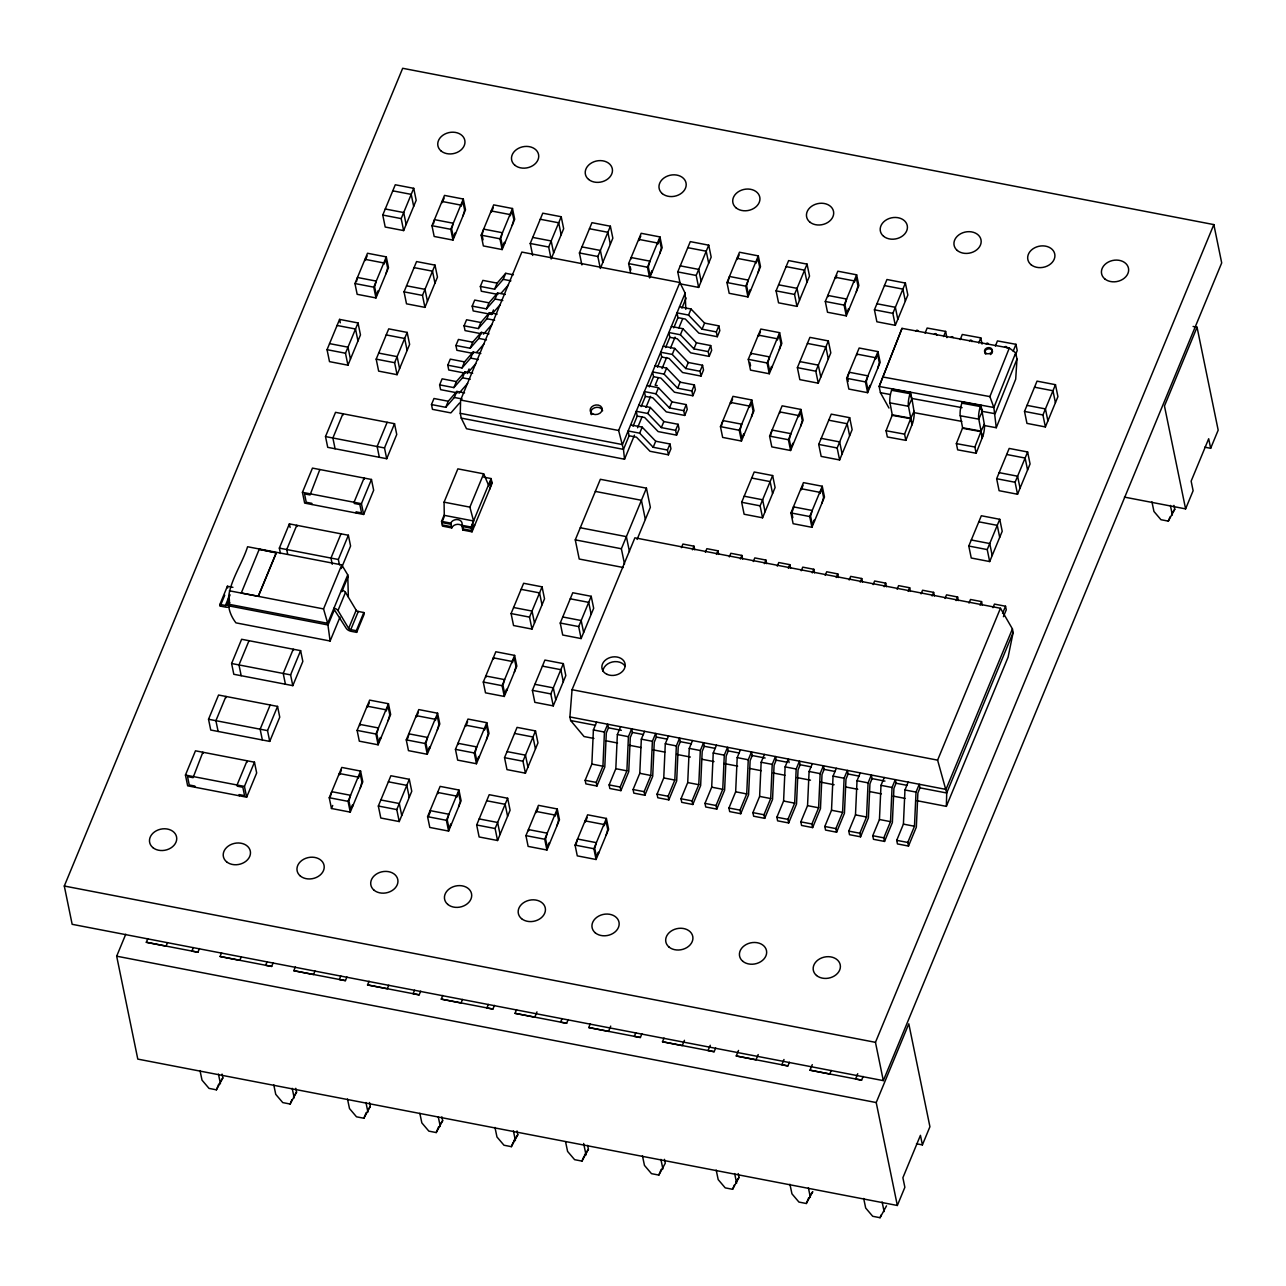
<?xml version="1.0" encoding="UTF-8"?>
<svg xmlns="http://www.w3.org/2000/svg" width="1286" height="1286" viewBox="0 0 1286 1286"><rect width="100%" height="100%" fill="white"/><g stroke="black" fill="none" stroke-linecap="round" stroke-linejoin="round"><path stroke-width="1.5" d="M491.348 479.774L488.841 485.835L483.665 473.827L457.864 468.86L444.072 502.167L444.297 516.49L441.789 522.55L451.016 524.318M892.098 388.854L891.182 391.491A10.593 3.022 -79.6 0 0 889.799 401.859L892.291 414.976L886.07 430.746L887.34 436.967L905.842 440.359L912.803 422.644A10.593 3.022 -79.6 0 0 914.185 412.276L911.887 398.467M976.154 453.235L974.868 447.014L981.105 431.26L978.598 418.143A10.593 3.022 -79.6 0 1 979.98 407.775L980.913 405.122L984.481 425.152A10.593 3.022 -79.6 0 1 983.099 435.52L976.154 453.235L957.652 449.843L956.366 443.622L962.603 427.868L960.095 414.751A10.593 3.022 -79.6 0 1 961.478 404.383L962.41 401.73M634.48 435.166L624.53 459.215L466.513 428.752L461.24 418.111L460.259 413.32L460.613 400.042L521.843 252.072L679.86 282.518L685.149 293.16L685.808 309.347M916.822 800.664L946.351 806.37L946.721 792.996L937.607 760.139L1000.46 608.262L634.898 537.821L572.045 689.698L569.907 716.945L570.646 720.53L584.053 736.54L593.891 738.437M596.945 786.019L596.206 782.418L602.925 766.215L604.452 732.055L607.699 724.227L608.439 727.812L606.317 732.924L604.79 767.083L596.945 786.019L585.886 783.881L585.146 780.297L591.865 764.077L593.393 729.934L596.64 722.089M620.913 790.633L620.173 787.048L626.893 770.828L628.42 736.685L631.667 728.84L632.407 732.425L630.285 737.553L628.741 771.713L620.913 790.633L609.853 788.495L609.114 784.91L615.817 768.706L617.36 734.547L620.608 726.703M644.881 795.246L644.141 791.662L650.845 775.458L652.388 741.299L655.635 733.454L656.374 737.055L654.252 742.167L652.709 776.326L644.881 795.246L633.821 793.124L633.082 789.524L639.785 773.32L641.328 739.161L644.575 731.332M668.849 799.876L668.109 796.275L674.812 780.072L676.356 745.912L679.603 738.084L680.342 741.668L678.22 746.78L676.677 780.94L668.849 799.876L657.789 797.738L657.05 794.153L663.753 777.934L665.296 743.79L668.543 735.946M692.816 804.489L692.077 800.905L698.78 784.685L700.323 750.526L703.571 742.697L704.31 746.282L702.188 751.41L700.645 785.553L692.816 804.489L681.757 802.351L681.017 798.767L687.721 782.563L689.264 748.404L692.511 740.559M716.784 809.103L716.045 805.518L722.748 789.315L724.291 755.155L727.538 747.311L728.262 750.911L726.156 756.023L724.613 790.183L716.784 809.103L705.725 806.981L704.985 803.38L711.688 787.177L713.232 753.017L716.463 745.189M740.736 813.733L740.013 810.132L746.716 793.928L748.259 759.769L751.49 751.94L752.23 755.525L750.124 760.637L748.581 794.796L740.736 813.733L729.676 811.595L728.953 808.01L735.656 791.79L737.2 757.631L740.431 749.802M764.704 818.346L763.98 814.761L770.684 798.542L772.227 764.382L775.458 756.554L776.197 760.139L774.076 765.266L772.548 799.41L764.704 818.346L753.644 816.208L752.905 812.623L759.624 796.42L761.151 762.26L764.398 754.416M788.672 822.96L787.932 819.375L794.652 803.155L796.179 769.012L799.426 761.167L800.165 764.752L798.043 769.88L796.516 804.039L788.672 822.96L777.612 820.838L776.873 817.237L783.592 801.033L785.119 766.874L788.366 759.045L789.106 762.63M812.639 827.589L811.9 823.988L818.619 807.785L820.146 773.625L823.394 765.781L824.133 769.382L822.011 774.494L820.468 808.653L812.639 827.589L801.58 825.451L800.84 821.867L807.544 805.647L809.087 771.487L812.334 763.659M836.607 832.203L835.868 828.602L842.571 812.398L844.114 778.239L847.361 770.41L848.101 773.995L845.979 779.123L844.436 813.266L836.607 832.203L825.548 830.065L824.808 826.48L831.512 810.26L833.055 776.117L836.302 768.272M860.575 836.816L859.836 833.232L866.539 817.012L868.082 782.869L871.329 775.024L872.069 778.609L869.947 783.737L868.404 817.896L860.575 836.816L849.516 834.694L848.776 831.094L855.479 814.89L857.023 780.731L860.27 772.886M884.543 841.43L883.803 837.845L890.507 821.641L892.05 787.482L895.297 779.637L896.037 783.238L893.915 788.35L892.371 822.51L884.543 841.43L873.483 839.308L872.744 835.707L879.447 819.504L880.99 785.344L884.238 777.516M908.511 846.059L907.771 842.459L914.475 826.255L916.018 792.096L919.265 784.267L919.988 787.852L917.882 792.964L916.339 827.123L908.511 846.059L897.451 843.921L896.712 840.337L903.415 824.117L904.958 789.974L908.189 782.129M888.98 408.048L880.428 392.696L879.158 386.475L902.016 328.364L1009.317 348.024L1015.715 352.846L1016.985 359.067L1015.699 379.145L996.28 427.724L984.787 425.618M348.345 596.961L347.75 574.858L341.754 564.892L247.587 546.743C239.775 571.611 216.466 597.636 235.949 622.858L330.116 641.007L339.986 617.151M1000.46 608.262L1012.42 628.902L1013.143 632.487L1008.095 657.162L946.351 806.37M905.842 440.359L904.572 434.138L910.793 418.368L908.302 405.251A10.593 3.022 -79.6 0 1 909.684 394.882L910.601 392.246L911.758 398.773L910.102 393.677L891.6 390.285M232.927 587.316L227.397 586.239L219.89 604.42L225.42 605.481A2.202 1.206 22.5 0 0 227.172 604.967L229.631 595.579M902.016 328.364L879.158 386.475L993.853 407.501L996.28 427.724M911.999 424.975L910.745 418.673L892.211 415.362M962.523 428.254L981.025 431.646L982.681 436.742M981.025 431.646L982.295 437.867M925.084 333.154L927.142 328.043L945.628 331.418L946.914 337.655M943.586 336.546L945.628 331.418M960.24 339.6L962.282 334.473L980.784 337.864L982.07 344.085M978.742 342.992L980.784 337.864M995.396 346.047L997.438 340.919L1015.94 344.31L1017.21 350.531L1015.168 355.659M1015.715 352.846L993.853 407.501L989.898 396.602L1009.317 348.024M1013.207 351.142L1015.94 344.31M1016.985 359.067L995.139 413.722L981.523 411.231M64.3 886.022L402.679 68.287L1213.839 224.6L1221.7 262.907L883.321 1080.626L72.161 924.312L64.3 886.022L875.461 1042.335L883.321 1080.626M229.599 606.269A4.951 2.717 22.5 0 1 225.757 607.153L220.227 606.092L224.745 595.193M327.046 349.679L339.584 319.394L358.022 322.947L360.466 334.907L347.943 365.192L329.505 361.639L327.046 349.679L345.484 353.232L347.943 365.192M382.762 215.051L395.284 184.766L413.722 188.319L416.182 200.294L403.643 230.58L385.205 227.027L382.762 215.051L401.184 218.604L403.643 230.58M354.952 283.547L367.491 253.262L386.298 256.879L388.501 267.649L375.978 297.934L357.17 294.317L354.952 283.547L373.76 287.164L375.978 297.934M356.447 281.714L357.46 277.487L376.268 281.104L374.628 286.842L376.348 295.233L378.229 290.684L378.47 291.874M367.105 255.962L365.224 260.511L364.983 259.322L383.791 262.939L384.032 264.128L385.913 259.595L387.633 267.97L385.993 273.709M225.42 605.481L229.921 594.582M227.172 604.967L229.438 599.517M229.551 600.771L228.152 604.131L327.705 623.308L330.116 641.007M229.889 602.443L228.506 605.802L328.043 624.98L334.312 609.837L333.974 608.165A4.163 2.283 22.5 0 1 337.993 610.545L348.651 628.388A2.202 1.206 22.5 0 0 350.773 629.642L356.302 630.703L356.656 632.374L351.11 631.313A4.951 2.717 22.5 0 1 346.336 628.484L334.424 609.869M259.209 549.315L241.286 592.975L258.373 596.27L276.345 552.851L259.209 549.315L276.345 552.851M345.484 353.232L358.022 322.947M401.184 218.604L413.722 188.319M373.76 287.164L386.298 256.879M258.325 596.029L276.297 552.61M185.441 775.056L195.472 750.815L254.467 762.196L256.67 772.966L246.655 797.191L187.66 785.826L185.441 775.056L244.436 786.421L246.655 797.191M208.525 719.26L218.556 695.035L277.551 706.4L279.753 717.17L269.738 741.395L210.743 730.03L208.525 719.26L267.52 730.625L269.738 741.395M231.609 663.512L241.623 639.271L300.619 650.652L302.837 661.422L292.806 685.647L233.811 674.282L231.609 663.512L290.588 674.877L292.806 685.647M280.461 553.494L279.351 548.109L289.382 523.884L348.377 535.249L350.58 546.02L341.272 568.525M302.435 492.329L312.466 468.104L371.461 479.469L373.663 490.239L363.649 514.464L304.653 503.099L302.435 492.329L361.43 503.694L363.649 514.464M325.503 436.565L335.533 412.34L394.529 423.705L396.747 434.475L386.716 458.716L327.721 447.335L325.503 436.565L384.498 447.946L386.716 458.716M916.484 1143.768L922.4 1144.91L920.438 1135.329L902.885 1177.735L904.862 1187.3L897.339 1205.48L137.795 1059.101L116.672 956.189L125.771 934.215M249.002 640.701L238.971 664.926L241.189 675.697M319.844 469.519L310.055 494.949L304.525 493.872L306.245 502.263L311.775 503.324L312.016 504.514M376.187 359.148L388.726 328.862L407.164 332.415L409.623 344.391L397.085 374.676L378.647 371.124L376.187 359.148L394.625 362.7L397.085 374.676M404.045 291.858L416.568 261.572L435.006 265.125L437.465 277.085L424.943 307.37L406.505 303.817L404.045 291.858L422.483 295.41L424.943 307.37M431.967 225.693L444.49 195.408L463.298 199.025L465.516 209.795L452.977 240.08L434.17 236.463L431.967 225.693L450.775 229.31L452.977 240.08M433.462 223.86L434.475 219.633L453.283 223.25L451.643 228.988L453.363 237.363L455.244 232.83L455.485 234.02M444.12 198.108L442.239 202.658L441.998 201.452L460.79 205.085L461.047 206.274L462.928 201.741L464.648 210.116L463.008 215.855M167.534 942.606L166.071 946.126L146.315 942.284L147.842 938.587M394.625 362.7L407.164 332.415M422.483 295.41L435.006 265.125M450.775 229.31L463.298 199.025M270.173 704.985L260.142 729.21L262.36 739.98M340.999 533.835L330.968 558.06L332.254 564.281M387.15 422.29L377.136 446.515L379.338 457.286M244.436 786.421L254.467 762.196M267.52 730.625L277.551 706.4M290.588 674.877L300.619 650.652M339.456 564.875L338.347 559.49L348.377 535.249M361.43 503.694L371.461 479.469M384.498 447.946L394.529 423.705M347.75 574.858L327.705 623.308L323.542 608.921L341.754 564.892M481.157 235.161L493.679 204.876L512.487 208.509L514.705 219.279L502.167 249.564L483.359 245.931L481.157 235.161L499.949 238.794L502.167 249.564M482.025 234.856L483.649 229.117L502.456 232.734L500.833 238.473L502.553 246.848L504.433 242.315L504.675 243.504M493.31 207.593L491.429 212.142L491.172 210.936L509.979 214.553L510.22 215.759L512.101 211.209L513.821 219.584L512.198 225.339M193.334 947.573L191.871 951.11L197.931 952.219L199.459 948.538M348.104 576.53L341.835 591.673L341.497 590.001A4.163 2.283 22.5 0 1 345.5 592.38L356.174 610.207A2.202 1.206 22.5 0 0 358.296 611.461L363.825 612.538L364.163 614.21L356.656 632.374M337.993 610.545L345.5 592.38M459.504 403.065L450.888 412.902L432.466 409.35L431.485 404.56L433.977 398.499L448.251 401.248L456.851 391.41L464.551 392.905M457.205 392.857L440.6 389.658L439.619 384.868L442.127 378.823L456.385 381.572L465.002 371.734L472.701 373.213M465.339 373.181L448.75 369.982L447.769 365.192L450.277 359.132L464.535 361.88L473.135 352.042L480.835 353.521M473.489 353.489L456.9 350.29L455.919 345.5L458.427 339.44L472.685 342.189L481.285 332.351L488.985 333.846M481.639 333.797L465.05 330.598L464.069 325.824L466.577 319.764L480.835 322.513L489.436 312.675L497.135 314.154M500.238 304.637L491.622 314.475L473.184 310.923L472.203 306.132L474.711 300.072L488.969 302.821L497.586 292.983L505.285 294.462M497.923 294.43L481.334 291.231L480.353 286.44L482.861 280.38L497.119 283.129L505.72 273.307L513.419 274.786M499.949 238.794L512.487 208.509M348.651 628.388L356.174 610.207M350.773 629.642L358.296 611.461M431.485 404.56L445.744 407.308L448.251 401.248M439.619 384.868L453.878 387.616L456.385 381.572M447.769 365.192L462.028 367.941L464.535 361.88M455.919 345.5L470.178 348.249L472.685 342.189M464.069 325.824L478.328 328.557L480.835 322.513M472.203 306.132L486.462 308.881L488.969 302.821M480.353 286.44L494.612 289.189L497.119 283.129M241.27 956.816L239.807 960.337L220.067 956.495L221.578 952.797M356.302 630.703L363.825 612.538M445.744 407.308L454.344 397.47L456.851 391.41M453.878 387.616L462.494 377.795L465.002 371.734M462.028 367.941L470.628 358.103L473.135 352.042M470.178 348.249L478.778 338.411L481.285 332.351M478.328 328.557L486.928 318.735L489.436 312.675M486.462 308.881L495.078 299.043L497.586 292.983M494.612 289.189L503.228 279.351L505.72 273.307M469.068 368.986L467.188 373.535L475.788 363.697M491.622 314.475L493.502 309.926M532.693 255.448L530.234 243.472L542.772 213.187L561.21 216.739L563.654 228.715L551.131 259M550.778 257.28L548.672 247.025L561.21 216.739M483.729 477.154L491.107 478.569L492.088 483.359L472.026 531.825L462.815 530.041A5.883 4.614 -11.6 0 0 459.166 524.431A5.883 4.614 -11.6 0 0 451.756 527.919L442.529 526.135L441.548 521.344L444.056 515.3L473.553 520.975L471.287 528.225L462.076 526.456M329.248 797.722L341.787 767.437L360.594 771.07L362.797 781.84L350.274 812.125L331.466 808.492L329.248 797.722L348.056 801.355L350.274 812.125M357.106 730.4L369.645 700.114L388.452 703.731L390.655 714.502L378.132 744.803L359.324 741.17L357.106 730.4L375.914 734.017L378.132 744.803M330.116 797.416L331.756 791.678L350.564 795.295L348.924 801.033L350.644 809.408L352.525 804.875L352.766 806.065M341.401 770.153L339.52 774.702L339.279 773.497L358.087 777.13L358.328 778.319L360.209 773.77L361.929 782.145L360.289 787.9M367.378 707.364L369.259 702.831M267.086 961.783L265.623 965.32L271.684 966.429L273.211 962.748M331.466 808.492L332.72 805.47M200.005 1070.579L202.015 1080.144L209.023 1088.39L216.402 1089.821L218.781 1084.066M216.402 1089.821L222.832 1077.941L222.044 1074.083M348.056 801.355L360.594 771.07M375.914 734.017L388.452 703.731M473.553 520.975L469.888 507.134L483.665 473.827M581.883 264.916L579.423 252.956L591.962 222.671L610.384 226.223L612.843 238.183L600.321 268.469L597.861 256.509L610.384 226.223M472.026 531.825L471.046 527.035L491.107 478.569M491.831 482.17L489.58 489.419M315.006 971.026L313.543 974.547L293.803 970.705L295.33 967.008M378.341 806.033L390.88 775.747L409.302 779.3L411.761 791.276L399.239 821.561L380.801 818.009L378.341 806.033L396.779 809.585L399.239 821.561M406.263 739.868L418.786 709.583L437.594 713.216L439.812 723.986L427.274 754.271L408.466 750.638L406.263 739.868L425.071 743.501L427.274 754.271M407.132 739.563L408.385 736.524M418.416 712.299L416.535 716.832L416.294 715.643L435.086 719.26L435.343 720.465L437.224 715.916L438.944 724.291L437.304 730.03M396.779 809.585L409.302 779.3M425.071 743.501L437.594 713.216M630.478 272.568L628.629 263.582L641.167 233.296L659.975 236.929L662.177 247.7L650.266 276.474M638.901 240.562L640.782 236.013M340.822 975.994L339.359 979.53L345.42 980.639L346.947 976.958M273.741 1084.789L275.751 1094.354L282.759 1102.6L290.138 1104.031L291.922 1099.707M290.138 1104.031L296.568 1092.152L295.78 1088.294M649.655 277.985L647.437 267.215L659.975 236.929M511.089 613.567L523.627 583.281L542.065 586.834L544.525 598.794L531.986 629.079L513.548 625.526L511.089 613.567L529.527 617.119L531.986 629.079M427.579 816.674L440.117 786.389L458.925 790.022L461.127 800.792L448.605 831.077L429.797 827.445L427.579 816.674L446.387 820.307L448.605 831.077M455.453 749.352L467.975 719.067L486.783 722.684L489.001 733.454L476.463 763.739L457.655 760.122L455.453 749.352L474.245 752.969L476.463 763.739M483.295 682.046L495.833 651.761L514.625 655.394L516.843 666.164L504.305 696.449L485.497 692.832L483.295 682.046L502.103 685.679L504.305 696.449M428.463 816.353L430.344 811.82M467.606 721.767L465.725 726.317L465.468 725.127L484.275 728.744L484.517 729.95L486.397 725.4L488.117 733.776L486.494 739.514M388.758 985.237L387.295 988.757L367.539 984.915L369.066 981.218M529.527 617.119L542.065 586.834M446.387 820.307L458.925 790.022M474.245 752.969L486.783 722.684M502.103 685.679L514.625 655.394M677.754 271.909L690.293 241.623L708.731 245.176L711.174 257.136L698.652 287.421L680.214 283.868L677.754 271.909L696.192 275.461L698.652 287.421M624.53 459.215L623.469 449.377L618.63 430.488L679.86 282.518M623.389 567.528L579.214 559.024L575.276 539.863L600.353 479.292L646.44 488.182L650.362 507.327L637.084 539.429M685.149 293.16L622.488 444.586L460.259 413.32M629.111 435.745L636.474 437.176L649.993 451.273L668.431 454.826L667.45 450.036L653.192 447.287L639.672 433.189L628.115 430.955L629.111 435.745L623.469 449.377L461.24 418.111M633.017 426.277L637.245 416.069L636.265 411.279L647.822 413.497L661.342 427.595L675.6 430.344L676.581 435.134L658.143 431.582L644.624 417.484L637.245 416.069M641.167 406.601L645.395 396.377L644.415 391.587L655.956 393.821L669.476 407.919L683.734 410.668L684.731 415.442L666.293 411.89L652.774 397.792L645.395 396.377M649.317 386.909L653.545 376.685L652.565 371.911L664.106 374.13L677.626 388.227L691.884 390.976L692.865 395.766L674.443 392.214L660.924 378.116L653.545 376.685M657.467 367.233L661.695 357.01L660.715 352.219L672.256 354.438L685.776 368.535L700.034 371.284L701.015 376.075L682.577 372.522L669.058 358.424L661.695 357.01M665.601 347.541L669.829 337.318L668.849 332.527L680.407 334.762L693.926 348.86L708.184 351.608L709.165 356.399L690.727 352.846L677.208 338.732L669.829 337.318M673.751 327.85L677.979 317.626L676.999 312.852L688.557 315.07L702.06 329.168L716.334 331.917L717.315 336.707L698.877 333.154L685.358 319.057L677.979 317.626M681.901 308.174L686.129 297.95M696.192 275.461L708.731 245.176M637.551 427.772L642.132 416.664M645.958 407.421L650.555 396.329M658.207 377.827L655.153 385.221L657.259 385.623M662.033 368.584L666.63 357.476M670.456 348.233L675.054 337.141M678.879 327.882L682.705 318.639M476.672 824.985L489.21 794.7L507.649 798.252L510.092 810.228L497.569 840.514L479.131 836.961L476.672 824.985L495.11 828.538L497.569 840.514M504.53 757.663L517.068 727.378L535.506 730.93L537.966 742.89L525.427 773.175L506.989 769.623L504.53 757.663L522.968 761.216L525.427 773.175M532.388 690.357L544.91 660.072L563.348 663.624L565.808 675.6L553.269 705.885L534.831 702.333L532.388 690.357L550.81 693.91L553.269 705.885M560.246 623.035L572.768 592.75L591.206 596.302L593.666 608.278L581.127 638.563L562.705 635.011L560.246 623.035L578.684 626.587L581.127 638.563M639.672 433.189L642.18 427.129L630.622 424.91M647.822 413.497L650.33 407.437L638.772 405.219M655.956 393.821L658.464 387.761L646.922 385.527M664.106 374.13L666.614 368.069L655.072 365.851M672.256 354.438L674.764 348.393L663.206 346.159M680.407 334.762L682.914 328.702L671.356 326.467M688.557 315.07L691.048 309.01L679.506 306.791M414.558 990.204L413.095 993.74L419.156 994.85L420.683 991.168M347.493 1099L349.503 1108.564L356.495 1116.811L363.874 1118.241L366.253 1112.486M363.874 1118.241L370.32 1106.362L369.516 1102.504M495.11 828.538L507.649 798.252M522.968 761.216L535.506 730.93M550.81 693.91L563.348 663.624M578.684 626.587L591.206 596.302M653.192 447.287L655.699 441.227L642.18 427.129M661.342 427.595L663.849 421.551L650.33 407.437M669.476 407.919L671.983 401.859L658.464 387.761M677.626 388.227L680.133 382.167L666.614 368.069M685.776 368.535L688.283 362.491L674.764 348.393M693.926 348.86L696.433 342.799L682.914 328.702M702.06 329.168L704.567 323.107L691.048 309.01M726.96 282.534L739.498 252.249L758.306 255.882L760.508 266.652L747.986 296.937L729.178 293.304L726.96 282.534L745.767 286.167L747.986 296.937M727.844 282.213L729.467 276.474L748.275 280.107L746.636 285.846L748.356 294.221L750.236 289.671L750.494 290.877M737.859 257.988L739.112 254.966M624.514 564.072L621.379 548.752L646.44 488.182M667.45 450.036L669.958 443.975L655.699 441.227M675.6 430.344L678.108 424.3L663.849 421.551M683.734 410.668L686.242 404.608L671.983 401.859M691.884 390.976L694.392 384.916L680.133 382.167M700.034 371.284L702.542 365.24L688.283 362.491M708.184 351.608L710.692 345.548L696.433 342.799M716.334 331.917L718.826 325.856L704.567 323.107M462.494 999.447L461.031 1002.967L441.275 999.126L442.802 995.428M668.431 454.826L670.938 448.766L669.958 443.975M676.581 435.134L679.088 429.074L678.108 424.3M684.731 415.442L687.238 409.398L686.242 404.608M692.865 395.766L695.372 389.706L694.392 384.916M701.015 376.075L703.522 370.014L702.542 365.24M709.165 356.399L711.672 350.339L710.692 345.548M717.315 336.707L719.822 330.647L718.826 325.856M745.767 286.167L758.306 255.882M525.926 835.627L538.448 805.341L557.256 808.958L559.474 819.729L546.936 850.014L528.128 846.397L525.926 835.627L544.717 839.244L546.936 850.014M538.078 808.058L536.198 812.591L535.94 811.402L554.748 815.019L554.989 816.224L556.87 811.675L558.59 820.05L556.967 825.789M544.717 839.244L557.256 808.958M776.085 290.861L788.623 260.576L807.061 264.128L809.521 276.088L796.982 306.373L778.544 302.821L776.085 290.861L794.523 294.414L796.982 306.373M720.449 426.63L732.972 396.345L751.78 399.978L753.998 410.748L741.459 441.034L722.652 437.417L720.449 426.63L739.241 430.263L741.459 441.034M748.291 359.341L760.83 329.055L779.621 332.672L781.84 343.442L769.301 373.744L750.51 370.111L748.291 359.341L767.099 362.974L769.301 373.744M721.317 426.325L722.957 420.586L741.749 424.203L740.125 429.942L741.845 438.317L743.726 433.784L743.967 434.973M732.602 399.062L730.721 403.611L730.464 402.405L749.272 406.038L749.513 407.228L751.394 402.695L753.114 411.07L751.49 416.809M760.444 331.772L758.563 336.305L758.322 335.116L777.114 338.732L777.371 339.938L779.252 335.389L780.972 343.764L779.332 349.503M488.294 1004.414L486.847 1007.951L492.908 1009.06L494.435 1005.379M419.831 1113.306L421.84 1122.887L428.849 1131.133L436.211 1132.564L438.606 1126.809M436.211 1132.564L442.657 1120.685L441.87 1116.827M681.419 547.659L682.914 544.058L693.974 546.196L694.697 549.781M794.523 294.414L807.061 264.128M739.241 430.263L751.78 399.978M767.099 362.974L779.621 332.672M692.479 549.797L693.974 546.196M575.067 845.095L587.606 814.81L606.397 818.443L608.616 829.213L596.077 859.498L577.285 855.865L575.067 845.095L593.875 848.728L596.077 859.498M575.935 844.773L577.575 839.035L596.382 842.668L594.743 848.406L596.463 856.781L598.344 852.232L598.585 853.438M587.22 817.526L585.339 822.059L585.098 820.87L603.906 824.487L604.147 825.692L606.027 821.143L607.748 829.518L606.108 835.257M705.387 552.273L706.866 548.672L717.942 550.81L718.665 554.395M536.969 1011.889L534.767 1017.178L515.027 1013.336L516.554 1009.639M593.875 848.728L606.397 818.443M716.447 554.411L717.942 550.81M741.668 502.279L754.207 471.994L772.645 475.547L775.088 487.507L762.566 517.792L744.128 514.239L741.668 502.279L760.106 505.832L762.566 517.792M797.384 367.651L809.907 337.366L828.345 340.919L830.804 352.878L818.266 383.18L799.828 379.627L797.384 367.651L815.806 371.204L818.266 383.18M769.591 436.115L782.129 405.829L800.921 409.446L803.139 420.217L790.601 450.502L771.809 446.885L769.591 436.115L788.398 439.732L790.601 450.502M825.307 301.487L837.829 271.201L856.637 274.818L858.855 285.588L846.317 315.874L827.509 312.257L825.307 301.487L844.098 305.103L846.317 315.874M770.459 435.793L772.098 430.054L790.906 433.671L789.266 439.41L790.986 447.801L792.867 443.252L793.108 444.442M836.832 275.429L835.578 278.451L835.321 277.262L854.129 280.878L854.37 282.084L856.251 277.535L857.971 285.91L856.347 291.649M729.355 556.902L730.834 553.301L741.893 555.423L742.633 559.024M760.106 505.832L772.645 475.547M815.806 371.204L828.345 340.919M788.398 439.732L800.921 409.446M844.098 305.103L856.637 274.818M740.414 559.024L741.893 555.423M562.046 1018.625L560.583 1022.161L566.644 1023.27L568.171 1019.589M753.307 561.516L754.802 557.915L765.861 560.053L766.601 563.638M494.965 1127.42L496.975 1136.985L503.983 1145.231L511.362 1146.662L513.146 1142.338M511.362 1146.662L517.792 1134.782L517.004 1130.924M764.382 563.654L765.861 560.053M818.716 444.426L831.254 414.14L849.676 417.693L852.136 429.669L839.613 459.954L821.175 456.401L818.716 444.426L837.154 447.978L839.613 459.954M874.432 309.797L886.954 279.512L905.392 283.065L907.852 295.041L895.313 325.326L876.875 321.773L874.432 309.797L892.854 313.35L895.313 325.326M790.922 512.921L803.445 482.636L822.252 486.253L824.471 497.023L811.932 527.308L793.124 523.691L790.922 512.921L809.714 516.538L811.932 527.308M846.622 378.293L859.161 348.008L877.968 351.625L880.171 362.395L867.632 392.68L848.84 389.063L846.622 378.293L865.43 381.91L867.632 392.68M791.79 512.6L793.044 509.561M803.075 485.336L801.194 489.886L800.937 488.68L819.745 492.313L819.986 493.502L821.867 488.969L823.587 497.344L821.963 503.083M777.274 566.129L778.769 562.529L789.829 564.667L790.568 568.251M610.705 1026.099L608.519 1031.388L588.763 1027.546L590.29 1023.849M837.154 447.978L849.676 417.693M892.854 313.35L905.392 283.065M788.334 568.267L789.829 564.667M809.714 516.538L822.252 486.253M865.43 381.91L877.968 351.625M801.242 570.759L802.737 567.158L813.797 569.28L814.536 572.881M812.302 572.881L813.797 569.28M565.583 1141.855L567.592 1151.42L574.601 1159.667L581.979 1161.097L583.764 1156.773M635.782 1032.835L634.32 1036.371L640.38 1037.497L641.907 1033.799M825.21 575.372L826.705 571.772L837.765 573.91L838.504 577.494M581.979 1161.097L588.409 1149.234L587.622 1145.36M836.27 577.51L837.765 573.91M849.178 579.986L850.673 576.385L861.733 578.523L862.472 582.108M684.441 1040.31L682.255 1045.598L662.499 1041.756L664.026 1038.059M860.238 582.124L861.733 578.523M873.146 584.616L874.641 581.015L885.7 583.137L886.44 586.721M884.205 586.737L885.7 583.137M897.114 589.229L898.592 585.628L909.668 587.75L910.392 591.351M710.258 1045.277L708.056 1050.582L714.132 1051.707L715.643 1048.01M642.453 1155.841L644.463 1165.405L651.472 1173.652L658.834 1175.082L661.229 1169.328M658.834 1175.082L665.28 1163.203L664.492 1159.345M908.173 591.367L909.668 587.75M921.081 593.843L922.56 590.242L933.62 592.38L934.359 595.965M758.193 1054.52L755.991 1059.809L736.251 1055.967L738.534 1050.437M932.141 595.981L933.62 592.38M945.033 598.472L946.528 594.855L957.588 596.993L958.327 600.578M968.792 546.036L981.331 515.75L999.752 519.303L1002.212 531.279L989.69 561.564L971.252 558.011L968.792 546.036L987.23 549.588L989.69 561.564M996.65 478.714L1009.188 448.428L1027.627 451.981L1030.07 463.957L1017.547 494.242L999.109 490.689L996.65 478.714L1015.088 482.266L1017.547 494.242M1024.508 411.424L1037.03 381.138L1055.468 384.691L1057.928 396.651L1045.389 426.936L1026.951 423.383L1024.508 411.424L1042.93 414.976L1045.389 426.936M956.109 600.594L957.588 596.993M987.23 549.588L999.752 519.303M1015.088 482.266L1027.627 451.981M1042.93 414.976L1055.468 384.691M969.001 603.086L970.496 599.485L981.556 601.607L982.295 605.208M783.994 1059.487L781.808 1064.792L787.868 1065.917L789.395 1062.22M716.189 1170.051L718.199 1179.616L725.208 1187.862L732.586 1189.293L734.37 1184.969M732.586 1189.293L739.016 1177.413L738.228 1173.555M980.061 605.208L981.556 601.607M992.969 607.699L994.464 604.098L1005.523 606.236L1006.263 609.821L1003.418 616.701M831.206 1070.499L829.743 1074.019L809.987 1070.177L812.27 1064.647M1002.55 613.438L1005.523 606.236M1012.42 628.902L945.982 789.411L569.907 716.945M1013.143 632.487L946.721 792.996L919.988 787.852M857.746 1073.697L855.544 1079.002L861.604 1080.127L863.131 1076.43M789.925 1184.261L791.951 1193.826L798.944 1202.072L806.322 1203.503L808.701 1197.748M806.322 1203.503L812.768 1191.624L809.714 1196.221M875.461 1042.335L1213.839 224.6M897.339 1205.48L876.216 1102.552L908.8 1023.817L929.923 1126.729L922.4 1144.91M1193.103 326.467L1197.057 327.223L1164.457 405.974L1185.596 508.886L1124.43 497.103M863.678 1198.472L865.687 1208.036L872.696 1216.283L880.058 1217.713L881.248 1214.836M1151.935 501.878L1153.944 511.458L1160.953 519.705L1168.315 521.119L1170.099 516.811M880.058 1217.713L886.504 1205.834M1168.315 521.119L1174.761 509.256L1173.957 505.398M1185.596 508.886L1193.119 490.722L1191.141 481.141L1208.695 438.735L1210.656 448.316L1204.741 447.174M1210.656 448.316L1218.18 430.151L1197.057 327.223M911.694 399.303L908.414 406.263L889.912 402.872M914.057 411.263L910.793 418.207L892.291 414.815M981.99 412.195L978.726 419.156L960.224 415.764M984.369 424.139L981.089 431.099L962.603 427.772M220.806 1081.012L222.832 1077.941M293.529 1096.749L296.568 1092.152M368.278 1109.432L370.32 1106.362M440.632 1123.755L442.657 1120.685M513.741 1140.907L517.792 1134.782M584.358 1155.342L588.409 1149.234M1171.707 513.837L1174.761 509.256M735.978 1182.011L739.016 1177.413M501.01 293.385L508.372 284.945M483.488 334.151L492.088 324.313M476.559 352.444L483.938 344.005M459.038 393.211L467.654 383.373M882.598 376.943L989.898 396.602M891.986 389.144L910.488 392.535M962.282 402.036L980.784 405.428L982.07 411.649L980.398 406.553L961.896 403.161M880.428 392.696L890.153 394.481M911.533 398.403L962.089 407.662M913.896 412.613L961.799 421.39M886.07 430.746L904.572 434.138M956.366 443.622L974.868 447.014M392.777 190.826L411.215 194.379L413.674 206.339M540.265 219.247L558.703 222.799L561.162 234.775M589.454 228.731L607.876 232.284L610.336 244.244M687.785 247.668L706.223 251.22L708.666 263.196M786.116 266.62L804.554 270.173L807.013 282.148M884.447 285.572L902.885 289.125L905.344 301.101M638.66 239.357L657.467 242.99L657.709 244.179L659.589 239.63L661.309 248.005L659.67 253.76M385.253 208.991L403.691 212.544L406.151 224.52M532.742 237.412L551.18 240.964L553.639 252.94M581.931 246.896L600.369 250.448L602.829 262.424M680.262 265.848L698.7 269.401L701.159 281.361M778.593 284.801L797.031 288.353L799.49 300.313M876.923 303.753L895.361 307.306L897.821 319.266M530.234 243.472L548.672 247.025M579.423 252.956L597.861 256.509M628.629 263.582L647.437 267.215M503.228 279.351L510.912 280.846M414.076 267.617L432.498 271.169L434.957 283.145M807.399 343.426L825.837 346.979L828.297 358.939M1034.523 387.199L1052.961 390.751L1055.42 402.711M495.078 299.043L502.778 300.522M406.553 285.797L424.991 289.35L427.434 301.31M799.892 361.591L818.314 365.144L820.773 377.119M1027 405.363L1045.438 408.916L1047.897 420.876M486.928 318.735L494.628 320.214M478.778 338.411L486.478 339.906M337.077 325.454L355.515 329.007L357.958 340.967M386.218 334.923L404.656 338.475L407.115 350.435M828.747 420.2L847.185 423.753L849.628 435.713M1006.681 454.488L1025.119 458.041L1027.578 470.001M470.628 358.103L478.328 359.582M329.554 343.619L347.992 347.172L350.451 359.148M378.695 353.087L397.133 356.64L399.592 368.616M821.224 438.365L839.662 441.918L842.121 453.894M999.158 472.653L1017.596 476.206L1020.055 488.182M462.494 377.795L470.194 379.274M454.344 397.47L462.044 398.949M460.613 400.042L618.63 430.488M751.699 478.038L770.137 481.591L772.581 493.567M978.823 521.811L997.261 525.363L999.704 537.339M744.176 496.219L762.614 499.772L765.074 511.732M971.3 539.991L989.738 543.544L992.197 555.504M595.338 491.413L641.425 500.286L645.347 519.448M580.291 527.758L626.378 536.632L629.449 551.533M444.072 502.167L469.888 507.134M575.276 539.863L621.379 548.752M441.548 521.344L450.775 523.129A5.883 4.614 -11.6 0 1 458.186 519.657A5.883 4.614 -11.6 0 1 461.835 525.251L462.815 530.041M461.835 525.251L471.046 527.035M442.288 524.945L451.499 526.713M462.574 528.851L471.785 530.62L474.293 524.575L474.534 525.765M521.119 589.342L539.557 592.894L542.017 604.854M570.261 598.81L588.699 602.362L591.158 614.322M279.351 548.109L338.347 559.49M513.596 607.506L532.034 611.059L534.494 623.035M562.754 616.975L581.176 620.527L583.635 632.503M229.374 590.788L323.542 608.921M542.403 666.132L560.841 669.684L563.3 681.66M572.045 689.698L937.607 760.139M534.896 684.313L553.318 687.865L555.777 699.825M570.646 720.53L595.466 725.32M608.439 727.812L621.347 730.303M632.407 732.425L643.466 734.563M656.374 737.055L667.434 739.177M680.342 741.668L691.402 743.806M704.31 746.282L715.37 748.42M728.262 750.911L739.321 753.033M752.23 755.525L765.138 758.017M776.197 760.139L787.257 762.276M800.165 764.752L811.225 766.89M824.133 769.382L835.193 771.504M848.101 773.995L859.161 776.133M872.069 778.609L884.961 781.1M896.037 783.238L907.096 785.36M593.393 729.934L604.452 732.055M617.36 734.547L628.42 736.685M641.328 739.161L652.388 741.299M665.296 743.79L676.356 745.912M689.264 748.404L700.323 750.526M713.232 753.017L724.291 755.155M737.2 757.631L748.259 759.769M761.151 762.26L772.227 764.382M785.119 766.874L796.179 769.012M809.087 771.487L820.146 773.625M833.055 776.117L844.114 778.239M857.023 780.731L868.082 782.869M880.99 785.344L892.05 787.482M904.958 789.974L916.018 792.096M605.706 740.72L617.521 743.003M629.336 745.269L641.151 747.552M652.966 749.818L664.782 752.101M676.597 754.384L690.373 757.036M702.188 759.319L714.003 761.585M723.857 763.482L737.634 766.135M749.449 768.417L761.264 770.7M773.079 772.966L784.894 775.249M796.709 777.532L810.485 780.184M820.339 782.081L834.116 784.733M845.931 787.016L857.746 789.282M869.561 791.565L881.376 793.848M893.191 796.114L905.006 798.397M514.561 733.438L532.999 736.991L535.458 748.95M367.137 706.175L385.945 709.792L386.186 710.997L388.067 706.448L389.787 714.823L388.147 720.562M591.865 764.077L602.925 766.215M615.817 768.706L626.893 770.828M639.785 773.32L650.845 775.458M663.753 777.934L674.812 780.072M687.721 782.563L698.78 784.685M711.688 787.177L722.748 789.315M735.656 791.79L746.716 793.928M759.624 796.42L770.684 798.542M783.592 801.033L794.652 803.155M807.544 805.647L818.619 807.785M831.512 810.26L842.571 812.398M855.479 814.89L866.539 817.012M879.447 819.504L890.507 821.641M903.415 824.117L914.475 826.255M507.038 751.603L525.476 755.155L527.935 767.131M585.146 780.297L596.206 782.418M609.114 784.91L620.173 787.048M633.082 789.524L644.141 791.662M657.05 794.153L668.109 796.275M681.017 798.767L692.077 800.905M704.985 803.38L716.045 805.518M728.953 808.01L740.013 810.132M752.905 812.623L763.98 814.761M776.873 817.237L787.932 819.375M800.84 821.867L811.9 823.988M824.808 826.48L835.868 828.602M848.776 831.094L859.836 833.232M872.744 835.707L883.803 837.845M896.712 840.337L907.771 842.459M388.372 781.808L406.794 785.36L409.253 797.336M486.703 800.76L505.141 804.313L507.584 816.272M380.849 799.972L399.287 803.525L401.73 815.501M479.18 818.925L497.618 822.477L500.077 834.453M430.087 810.614L448.894 814.247L447.255 819.986L448.975 828.361L450.856 823.812L451.113 825.017M146.315 942.284L197.931 952.219M220.067 956.495L271.684 966.429M293.803 970.705L345.42 980.639M367.539 984.915L419.156 994.85M441.275 999.126L492.908 1009.06M515.027 1013.336L566.644 1023.27M588.763 1027.546L640.38 1037.497M662.499 1041.756L714.132 1051.707M736.251 1055.967L787.868 1065.917M809.987 1070.177L861.604 1080.127M116.672 956.189L876.216 1102.552M1007.147 348.072L1006.906 347.349A10.593 3.022 -79.6 0 0 1004.575 347.236M971.991 341.626L971.75 340.903A10.593 3.022 -79.6 0 0 969.419 340.806M936.835 335.18L936.61 334.456A10.593 3.022 -79.6 0 0 934.263 334.36M910.713 418.754L912.385 423.85M1170.373 505.414L1172.382 515.011M882.116 1201.992L884.125 1211.589M808.38 1187.782L810.373 1197.379M734.644 1173.571L736.637 1183.168M660.891 1159.361L662.901 1168.958M583.635 1143.463L586.03 1154.973M513.419 1130.941L515.413 1140.537M438.269 1116.843L440.278 1126.44M365.931 1102.52L367.925 1112.117M292.195 1088.31L294.189 1097.906M218.443 1074.099L220.453 1083.696M877.663 368.455L879.303 362.716L877.582 354.341L875.702 358.89L875.461 357.685L856.653 354.068L856.894 355.257M870.14 386.636L869.899 385.43L868.018 389.979L866.298 381.604L867.937 375.866L849.13 372.233L847.49 377.971L848.181 381.331M848.824 309.83L848.583 308.624L846.702 313.173L844.982 304.798L846.606 299.059L827.814 295.426L828.055 296.632M800.631 426.277L802.271 420.538L800.551 412.163L798.67 416.696L798.429 415.507L779.621 411.874L779.863 413.079M814.44 521.248L814.199 520.058L812.318 524.592L810.598 516.216L812.222 510.478L793.43 506.861L793.671 508.05M758.001 272.696L759.64 266.958L757.92 258.582L756.039 263.132L755.798 261.926L736.991 258.309L737.232 259.499M771.809 367.683L771.568 366.478L769.687 371.027L767.967 362.652L769.607 356.913L750.799 353.28L751.04 354.486M792.128 514.271L792.819 517.631M749.851 362.379L750.542 365.722M652.147 271.925L651.906 270.735L650.025 275.268L648.305 266.893L649.944 261.154L631.137 257.538L631.378 258.727M630.188 266.62L630.879 269.98M482.363 236.528L483.054 239.871M514.336 672.224L515.975 666.486L514.255 658.11L512.375 662.644L512.117 661.454L493.326 657.821L493.567 659.027M549.443 843.97L549.202 842.764L547.322 847.313L545.602 838.938L547.225 833.199L528.433 829.566L528.675 830.772M506.813 690.389L506.571 689.2L504.691 693.733L502.971 685.358L504.61 679.619L485.803 676.002L486.044 677.192M450.775 523.129L451.756 527.919M478.971 757.695L478.73 756.49L476.849 761.039L475.129 752.664L476.752 746.925L457.945 743.292L458.202 744.498M458.62 806.836L460.259 801.098L458.539 792.723L456.659 797.272L456.417 796.066L437.61 792.449L437.851 793.639M429.781 748.211L429.54 747.005L427.659 751.554L425.939 743.179L427.579 737.441L408.771 733.808L409.012 735.013M339.584 319.394L340.276 322.818M364.324 479.244L364.083 478.038L354.052 502.279L354.309 503.469L359.839 504.53L361.559 512.921L356.029 511.844L356.27 513.05M343.153 414.96L342.912 413.754L332.881 437.996L335.099 448.766M380.64 738.743L380.383 737.537L378.502 742.086L376.782 733.711L378.422 727.972L359.614 724.34L359.871 725.545M297.002 526.504L296.761 525.299L286.73 549.54L287.662 554.089M289.382 523.884L290.122 527.469M293.497 650.427L293.24 649.221L283.225 673.446L285.428 684.216M227.397 586.239L227.751 587.927M219.89 604.42L220.227 606.092M247.33 761.971L247.089 760.765L237.058 784.99L237.315 786.196L242.845 787.257L244.565 795.632L239.035 794.571L239.276 795.777M226.175 697.655L225.934 696.449L215.903 720.69L218.122 731.461M203.092 753.435L202.85 752.246L193.061 777.676L187.531 776.599L189.251 784.974L194.781 786.051L195.022 787.241M992.342 352.589A3.922 3.07 -11.6 0 1 991.892 353.345M991.233 354.004A3.922 3.07 -11.6 0 1 990.397 354.534M985.735 354.197A3.922 3.07 -11.6 0 1 987.343 349.085A3.922 3.07 -11.6 0 1 992.519 351.769M915.761 330.968A10.593 3.022 -79.6 0 1 918.108 331.065M950.917 337.414A10.593 3.022 -79.6 0 1 953.247 337.511M986.073 343.844A10.593 3.022 -79.6 0 1 988.404 343.957M591.271 414.687A6.076 4.758 -11.6 0 1 594.743 407.742A6.076 4.758 -11.6 0 1 602.604 410.748M602.861 671.228A11.783 9.211 -11.6 0 1 612.249 662.001A11.783 9.211 -11.6 0 1 624.996 666.019M441.114 151.009A13.744 10.754 -11.6 0 0 464.262 145.559A13.744 10.754 -11.6 0 0 448.701 132.651A13.744 10.754 -11.6 0 0 441.114 151.009M514.85 165.219A13.744 10.754 -11.6 0 0 538.014 159.769A13.744 10.754 -11.6 0 0 522.454 146.861A13.744 10.754 -11.6 0 0 514.85 165.219M152.857 847.603A13.744 10.754 -11.6 0 0 176.005 842.153A13.744 10.754 -11.6 0 0 160.461 829.229A13.744 10.754 -11.6 0 0 152.857 847.603M226.593 861.813A13.744 10.754 -11.6 0 0 249.757 856.363A13.744 10.754 -11.6 0 0 234.197 843.439A13.744 10.754 -11.6 0 0 226.593 861.813M300.345 876.023A13.744 10.754 -11.6 0 0 323.493 870.574A13.744 10.754 -11.6 0 0 307.933 857.649A13.744 10.754 -11.6 0 0 300.345 876.023M374.081 890.233A13.744 10.754 -11.6 0 0 397.229 884.784A13.744 10.754 -11.6 0 0 381.669 871.86A13.744 10.754 -11.6 0 0 374.081 890.233M447.817 904.444A13.744 10.754 -11.6 0 0 470.981 898.994A13.744 10.754 -11.6 0 0 455.421 886.07A13.744 10.754 -11.6 0 0 447.817 904.444M742.778 961.285A13.744 10.754 -11.6 0 0 765.942 955.836A13.744 10.754 -11.6 0 0 750.381 942.927A13.744 10.754 -11.6 0 0 742.778 961.285M816.53 975.495A13.744 10.754 -11.6 0 0 839.678 970.046A13.744 10.754 -11.6 0 0 824.117 957.138A13.744 10.754 -11.6 0 0 816.53 975.495M957.298 250.481A13.744 10.754 -11.6 0 0 980.462 245.031A13.744 10.754 -11.6 0 0 964.902 232.123A13.744 10.754 -11.6 0 0 957.298 250.481M883.562 236.27A13.744 10.754 -11.6 0 0 906.71 230.821A13.744 10.754 -11.6 0 0 891.15 217.913A13.744 10.754 -11.6 0 0 883.562 236.27M662.338 193.639A13.744 10.754 -11.6 0 0 685.486 188.19A13.744 10.754 -11.6 0 0 669.926 175.282A13.744 10.754 -11.6 0 0 662.338 193.639M1104.787 278.901A13.744 10.754 -11.6 0 0 1127.935 273.452A13.744 10.754 -11.6 0 0 1112.374 260.544A13.744 10.754 -11.6 0 0 1104.787 278.901M1031.034 264.691A13.744 10.754 -11.6 0 0 1054.198 259.242A13.744 10.754 -11.6 0 0 1038.638 246.333A13.744 10.754 -11.6 0 0 1031.034 264.691M669.041 947.075A13.744 10.754 -11.6 0 0 692.206 941.625A13.744 10.754 -11.6 0 0 676.645 928.717A13.744 10.754 -11.6 0 0 669.041 947.075M595.305 932.864A13.744 10.754 -11.6 0 0 618.453 927.415A13.744 10.754 -11.6 0 0 602.893 914.507A13.744 10.754 -11.6 0 0 595.305 932.864M736.074 207.85A13.744 10.754 -11.6 0 0 759.238 202.4A13.744 10.754 -11.6 0 0 743.678 189.492A13.744 10.754 -11.6 0 0 736.074 207.85M809.81 222.06A13.744 10.754 -11.6 0 0 832.974 216.611A13.744 10.754 -11.6 0 0 817.414 203.702A13.744 10.754 -11.6 0 0 809.81 222.06M521.553 918.654A13.744 10.754 -11.6 0 0 544.717 913.205A13.744 10.754 -11.6 0 0 529.157 900.28A13.744 10.754 -11.6 0 0 521.553 918.654M588.586 179.429A13.744 10.754 -11.6 0 0 611.75 173.98A13.744 10.754 -11.6 0 0 596.19 161.071A13.744 10.754 -11.6 0 0 588.586 179.429M986.266 353.457A3.922 3.07 -11.6 0 0 992.278 350.58A3.922 3.07 -11.6 0 0 986.635 348.088A3.922 3.07 -11.6 0 0 986.266 353.457M592.83 413.996A6.076 4.758 -11.6 0 0 602.218 409.591A6.076 4.758 -11.6 0 0 593.521 405.653A6.076 4.758 -11.6 0 0 592.83 413.996M607.04 674.362A11.783 9.211 -11.6 0 0 625.189 665.843A11.783 9.211 -11.6 0 0 608.374 658.207A11.783 9.211 -11.6 0 0 607.04 674.362"/></g></svg>
